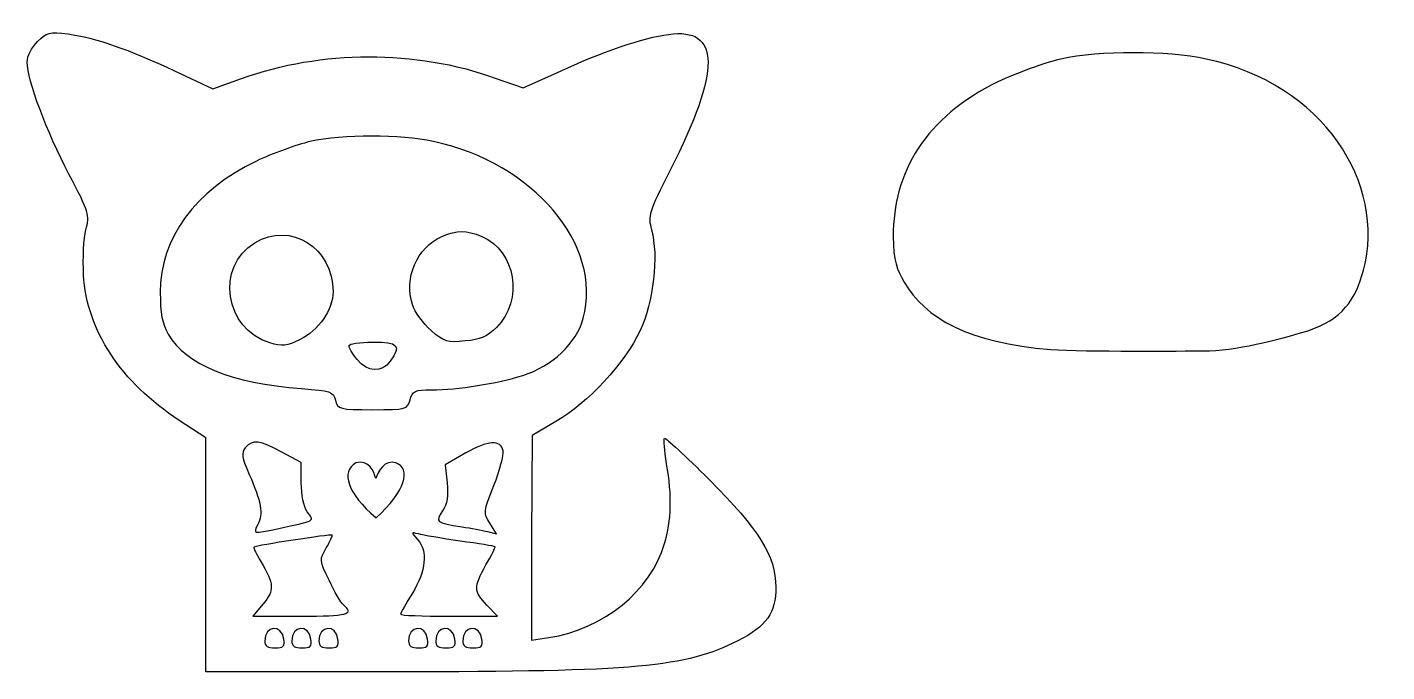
# Model space of a CAD drawing. Header units: centimetres. Extents: x -14.4 to -3.7, y 2 to 7.1.
import ezdxf

# ---------------------------------------------------------------- set-up
doc = ezdxf.new("R2010")
doc.units = ezdxf.units.CM
doc.header["$MEASUREMENT"] = 0
doc.layers.add('Layer 1', color=7, linetype='Continuous')

msp = doc.modelspace()

# ---------------------------------------------------------------- linework, layer by layer
at = {"layer": 'Layer 1'}
for points, knots in [([(-14.2862, 6.97252), (-14.33274, 6.92598), (-14.36687, 6.85771), (-14.36687, 6.81117), (-14.36687, 6.81117), (-14.36687, 6.67155), (-14.21484, 6.26818), (-14.04108, 5.93618), (-14.04108, 5.93618), (-13.88284, 5.63831), (-13.87663, 5.61349), (-13.90766, 5.50179), (-13.90766, 5.50179), (-13.92627, 5.43663), (-13.93248, 5.27838), (-13.92627, 5.14807), (-13.92627, 5.14807), (-13.90145, 4.71368), (-13.63461, 4.3103), (-13.1785, 4.01243), (-13.1785, 4.01243), (-13.1785, 4.01243), (-12.97061, 3.87591), (-12.97061, 3.87591), (-12.97061, 3.87591), (-12.97061, 3.87591), (-12.97061, 2.96368), (-12.97061, 2.96368), (-12.97061, 2.96368), (-12.97061, 2.96368), (-12.97061, 2.04835), (-12.97061, 2.04835), (-12.97061, 2.04835), (-12.97061, 2.04835), (-11.48747, 2.04835), (-11.48747, 2.04835), (-11.48747, 2.04835), (-9.59787, 2.04835), (-9.22552, 2.08248), (-8.81594, 2.29039), (-8.81594, 2.29039), (-8.58943, 2.40519), (-8.51808, 2.50759), (-8.51808, 2.70925), (-8.51808, 2.70925), (-8.52117, 2.95439), (-8.64529, 3.15606), (-9.03936, 3.55013), (-9.03936, 3.55013), (-9.22242, 3.73319), (-9.38067, 3.87903), (-9.38686, 3.87281), (-9.38686, 3.87281), (-9.39617, 3.86659), (-9.38686, 3.77664), (-9.37136, 3.67424), (-9.37136, 3.67424), (-9.32791, 3.4167), (-9.33413, 3.23363), (-9.38686, 3.05057), (-9.38686, 3.05057), (-9.49857, 2.67822), (-9.8616, 2.38347), (-10.2929, 2.31521), (-10.2929, 2.31521), (-10.2929, 2.31521), (-10.4263, 2.29658), (-10.4263, 2.29658), (-10.4263, 2.29658), (-10.4263, 2.29658), (-10.4263, 3.09401), (-10.4263, 3.09401), (-10.4263, 3.09401), (-10.4263, 3.09401), (-10.42321, 3.89453), (-10.42321, 3.89453), (-10.42321, 3.89453), (-10.42321, 3.89453), (-10.23705, 4.00312), (-10.23705, 4.00312), (-10.23705, 4.00312), (-9.98881, 4.14586), (-9.69714, 4.45923), (-9.57924, 4.71368), (-9.57924, 4.71368), (-9.47375, 4.94017), (-9.4334, 5.2939), (-9.48925, 5.50179), (-9.48925, 5.50179), (-9.52029, 5.61038), (-9.51098, 5.63831), (-9.34342, 5.96721), (-9.34342, 5.96721), (-8.94628, 6.74912), (-8.94937, 7.08422), (-9.35585, 7.02837), (-9.35585, 7.02837), (-9.55133, 7.00354), (-9.8802, 6.89185), (-10.22464, 6.7305), (-10.22464, 6.7305), (-10.22464, 6.7305), (-10.49147, 6.60949), (-10.49147, 6.60949), (-10.49147, 6.60949), (-10.49147, 6.60949), (-10.71176, 6.68706), (-10.71176, 6.68706), (-10.71176, 6.68706), (-11.32922, 6.91046), (-12.07079, 6.90736), (-12.69136, 6.68396), (-12.69136, 6.68396), (-12.69136, 6.68396), (-12.91786, 6.60328), (-12.91786, 6.60328), (-12.91786, 6.60328), (-12.91786, 6.60328), (-13.21573, 6.74291), (-13.21573, 6.74291), (-13.21573, 6.74291), (-13.57566, 6.91357), (-13.83319, 7.00044), (-14.04728, 7.03147), (-14.04728, 7.03147), (-14.19312, 7.05009), (-14.21484, 7.04388), (-14.2862, 6.97252)], [0, 0, 0, 0, 0.03030303, 0.03030303, 0.03030303, 0.03030303, 0.06060606, 0.06060606, 0.06060606, 0.06060606, 0.09090909, 0.09090909, 0.09090909, 0.09090909, 0.12121212, 0.12121212, 0.12121212, 0.12121212, 0.15151515, 0.15151515, 0.15151515, 0.15151515, 0.18181818, 0.18181818, 0.18181818, 0.18181818, 0.21212121, 0.21212121, 0.21212121, 0.21212121, 0.24242424, 0.24242424, 0.24242424, 0.24242424, 0.27272727, 0.27272727, 0.27272727, 0.27272727, 0.3030303, 0.3030303, 0.3030303, 0.3030303, 0.33333333, 0.33333333, 0.33333333, 0.33333333, 0.36363636, 0.36363636, 0.36363636, 0.36363636, 0.39393939, 0.39393939, 0.39393939, 0.39393939, 0.42424242, 0.42424242, 0.42424242, 0.42424242, 0.45454545, 0.45454545, 0.45454545, 0.45454545, 0.48484848, 0.48484848, 0.48484848, 0.48484848, 0.51515152, 0.51515152, 0.51515152, 0.51515152, 0.54545455, 0.54545455, 0.54545455, 0.54545455, 0.57575758, 0.57575758, 0.57575758, 0.57575758, 0.60606061, 0.60606061, 0.60606061, 0.60606061, 0.63636364, 0.63636364, 0.63636364, 0.63636364, 0.66666667, 0.66666667, 0.66666667, 0.66666667, 0.6969697, 0.6969697, 0.6969697, 0.6969697, 0.72727273, 0.72727273, 0.72727273, 0.72727273, 0.75757576, 0.75757576, 0.75757576, 0.75757576, 0.78787879, 0.78787879, 0.78787879, 0.78787879, 0.81818182, 0.81818182, 0.81818182, 0.81818182, 0.84848485, 0.84848485, 0.84848485, 0.84848485, 0.87878788, 0.87878788, 0.87878788, 0.87878788, 0.90909091, 0.90909091, 0.90909091, 0.90909091, 0.93939394, 0.93939394, 0.93939394, 0.93939394, 1, 1, 1, 1]), ([(-5.15776, 6.83538), (-4.24196, 6.64194), (-3.74531, 5.86035), (-3.92779, 5.18534), (-3.92779, 5.18534), (-3.98611, 4.95924), (-4.09705, 4.79687), (-4.36335, 4.71289), (-4.36335, 4.71289), (-4.60042, 4.63992), (-4.93152, 4.55515), (-5.17599, 4.55515), (-5.17599, 4.55515), (-5.32924, 4.55515), (-6.10264, 4.54787), (-6.36894, 4.56613), (-6.36894, 4.56613), (-7.01471, 4.61716), (-7.35124, 4.81139), (-7.51546, 5.09239), (-7.51546, 5.09239), (-7.57021, 5.18719), (-7.60166, 5.25925), (-7.60166, 5.449), (-7.60166, 5.449), (-7.60166, 5.94881), (-7.35031, 6.38291), (-6.78492, 6.65661), (-6.78492, 6.65661), (-6.63892, 6.7259), (-6.41641, 6.80616), (-6.29237, 6.83538), (-6.29237, 6.83538), (-5.98588, 6.90097), (-5.46425, 6.90097), (-5.15776, 6.83538)], [0, 0, 0, 0, 0.1, 0.1, 0.1, 0.1, 0.2, 0.2, 0.2, 0.2, 0.3, 0.3, 0.3, 0.3, 0.4, 0.4, 0.4, 0.4, 0.5, 0.5, 0.5, 0.5, 0.6, 0.6, 0.6, 0.6, 0.7, 0.7, 0.7, 0.7, 0.8, 0.8, 0.8, 0.8, 1, 1, 1, 1]), ([(-11.1927, 6.19061), (-10.41389, 6.02616), (-9.86779, 5.38388), (-10.02295, 4.80986), (-10.02295, 4.80986), (-10.07258, 4.61748), (-10.26806, 4.43442), (-10.49457, 4.36306), (-10.49457, 4.36306), (-10.69626, 4.30099), (-11.00032, 4.25135), (-11.20823, 4.25135), (-11.20823, 4.25135), (-11.33853, 4.25135), (-11.35716, 4.24204), (-11.37576, 4.17378), (-11.37576, 4.17378), (-11.39439, 4.09932), (-11.4037, 4.09623), (-11.66744, 4.09623), (-11.66744, 4.09623), (-11.92808, 4.09623), (-11.94049, 4.09932), (-11.95909, 4.17068), (-11.95909, 4.17068), (-11.97462, 4.23585), (-11.99634, 4.24516), (-12.22282, 4.26066), (-12.22282, 4.26066), (-12.77203, 4.30411), (-13.12575, 4.44683), (-13.26538, 4.68574), (-13.26538, 4.68574), (-13.31192, 4.76642), (-13.32743, 4.85021), (-13.32743, 5.01154), (-13.32743, 5.01154), (-13.32743, 5.43663), (-13.05749, 5.80586), (-12.57655, 6.03857), (-12.57655, 6.03857), (-12.45243, 6.09753), (-12.26317, 6.16579), (-12.15768, 6.19061), (-12.15768, 6.19061), (-11.89704, 6.24646), (-11.45334, 6.24646), (-11.1927, 6.19061)], [0, 0, 0, 0, 0.07692308, 0.07692308, 0.07692308, 0.07692308, 0.15384615, 0.15384615, 0.15384615, 0.15384615, 0.23076923, 0.23076923, 0.23076923, 0.23076923, 0.30769231, 0.30769231, 0.30769231, 0.30769231, 0.38461538, 0.38461538, 0.38461538, 0.38461538, 0.46153846, 0.46153846, 0.46153846, 0.46153846, 0.53846154, 0.53846154, 0.53846154, 0.53846154, 0.61538462, 0.61538462, 0.61538462, 0.61538462, 0.69230769, 0.69230769, 0.69230769, 0.69230769, 0.76923077, 0.76923077, 0.76923077, 0.76923077, 0.84615385, 0.84615385, 0.84615385, 0.84615385, 1, 1, 1, 1]), ([(-12.58895, 5.39939), (-12.89925, 5.21323), (-12.82478, 4.72609), (-12.47106, 4.61748), (-12.47106, 4.61748), (-12.37488, 4.58957), (-12.33763, 4.59266), (-12.23835, 4.6423), (-12.23835, 4.6423), (-12.08942, 4.71368), (-11.97771, 4.87812), (-11.97771, 5.01775), (-11.97771, 5.01775), (-11.97771, 5.36216), (-12.30971, 5.57005), (-12.58895, 5.39939)], [0, 0, 0, 0, 0.2, 0.2, 0.2, 0.2, 0.4, 0.4, 0.4, 0.4, 0.6, 0.6, 0.6, 0.6, 1, 1, 1, 1]), ([(-11.12755, 5.44904), (-11.32303, 5.36216), (-11.42542, 5.12324), (-11.35716, 4.91845), (-11.35716, 4.91845), (-11.33853, 4.8595), (-11.27337, 4.76951), (-11.21132, 4.71368), (-11.21132, 4.71368), (-11.10893, 4.6268), (-11.08411, 4.61748), (-10.94449, 4.63301), (-10.94449, 4.63301), (-10.82966, 4.6423), (-10.77071, 4.66714), (-10.69935, 4.7385), (-10.69935, 4.7385), (-10.48837, 4.95258), (-10.55042, 5.33734), (-10.81416, 5.44904), (-10.81416, 5.44904), (-10.94449, 5.50179), (-11.00344, 5.50179), (-11.12755, 5.44904)], [0, 0, 0, 0, 0.14285714, 0.14285714, 0.14285714, 0.14285714, 0.28571429, 0.28571429, 0.28571429, 0.28571429, 0.42857143, 0.42857143, 0.42857143, 0.42857143, 0.57142857, 0.57142857, 0.57142857, 0.57142857, 0.71428571, 0.71428571, 0.71428571, 0.71428571, 1, 1, 1, 1]), ([(-11.8536, 4.59576), (-11.8536, 4.58335), (-11.82568, 4.53371), (-11.78843, 4.48717), (-11.78843, 4.48717), (-11.71088, 4.38788), (-11.59608, 4.38169), (-11.53091, 4.47477), (-11.53091, 4.47477), (-11.44402, 4.59888), (-11.46575, 4.6237), (-11.66744, 4.6237), (-11.66744, 4.6237), (-11.76983, 4.6237), (-11.8536, 4.61129), (-11.8536, 4.59576)], [0, 0, 0, 0, 0.2, 0.2, 0.2, 0.2, 0.4, 0.4, 0.4, 0.4, 0.6, 0.6, 0.6, 0.6, 1, 1, 1, 1]), ([(-12.37798, 3.7642), (-12.37798, 3.7642), (-12.22595, 3.68353), (-12.22595, 3.68353), (-12.22595, 3.68353), (-12.22595, 3.68353), (-12.22595, 3.52531), (-12.22595, 3.52531), (-12.22595, 3.52531), (-12.22595, 3.4322), (-12.20732, 3.33603), (-12.17941, 3.2988), (-12.17941, 3.2988), (-12.12355, 3.22122), (-12.10183, 3.23363), (-12.41211, 3.16537), (-12.41211, 3.16537), (-12.60138, 3.12505), (-12.60448, 3.12505), (-12.56414, 3.1995), (-12.56414, 3.1995), (-12.52069, 3.28017), (-12.53932, 3.38257), (-12.6324, 3.59045), (-12.6324, 3.59045), (-12.69136, 3.72388), (-12.69446, 3.75801), (-12.66343, 3.79833), (-12.66343, 3.79833), (-12.60448, 3.86659), (-12.55173, 3.8604), (-12.37798, 3.7642)], [0, 0, 0, 0, 0.11111111, 0.11111111, 0.11111111, 0.11111111, 0.22222222, 0.22222222, 0.22222222, 0.22222222, 0.33333333, 0.33333333, 0.33333333, 0.33333333, 0.44444444, 0.44444444, 0.44444444, 0.44444444, 0.55555556, 0.55555556, 0.55555556, 0.55555556, 0.66666667, 0.66666667, 0.66666667, 0.66666667, 0.77777778, 0.77777778, 0.77777778, 0.77777778, 1, 1, 1, 1]), ([(-10.64972, 3.77351), (-10.6435, 3.7425), (-10.67454, 3.61839), (-10.72108, 3.50359), (-10.72108, 3.50359), (-10.80484, 3.2988), (-10.80484, 3.28949), (-10.75211, 3.20881), (-10.75211, 3.20881), (-10.75211, 3.20881), (-10.69935, 3.12505), (-10.69935, 3.12505), (-10.69935, 3.12505), (-10.69935, 3.12505), (-10.77071, 3.14365), (-10.77071, 3.14365), (-10.77071, 3.14365), (-10.81106, 3.15296), (-10.90104, 3.17159), (-10.96931, 3.18087), (-10.96931, 3.18087), (-11.17719, 3.215), (-11.18029, 3.21813), (-11.12134, 3.30499), (-11.12134, 3.30499), (-11.08411, 3.36084), (-11.0748, 3.42291), (-11.08721, 3.52531), (-11.08721, 3.52531), (-11.08721, 3.52531), (-11.10271, 3.66493), (-11.10271, 3.66493), (-11.10271, 3.66493), (-11.10271, 3.66493), (-10.94137, 3.75801), (-10.94137, 3.75801), (-10.94137, 3.75801), (-10.76762, 3.85731), (-10.66522, 3.8635), (-10.64972, 3.77351)], [0, 0, 0, 0, 0.09090909, 0.09090909, 0.09090909, 0.09090909, 0.18181818, 0.18181818, 0.18181818, 0.18181818, 0.27272727, 0.27272727, 0.27272727, 0.27272727, 0.36363636, 0.36363636, 0.36363636, 0.36363636, 0.45454545, 0.45454545, 0.45454545, 0.45454545, 0.54545455, 0.54545455, 0.54545455, 0.54545455, 0.63636364, 0.63636364, 0.63636364, 0.63636364, 0.72727273, 0.72727273, 0.72727273, 0.72727273, 0.81818182, 0.81818182, 0.81818182, 0.81818182, 1, 1, 1, 1]), ([(-12.03047, 3.01644), (-12.0832, 2.92645), (-12.0832, 2.91714), (-12.00875, 2.76511), (-12.00875, 2.76511), (-11.9684, 2.67512), (-11.91567, 2.58826), (-11.89395, 2.56963), (-11.89395, 2.56963), (-11.80706, 2.49828), (-11.86601, 2.48274), (-12.22904, 2.48274), (-12.22904, 2.48274), (-12.22904, 2.48274), (-12.60448, 2.48274), (-12.60448, 2.48274), (-12.60448, 2.48274), (-12.60448, 2.48274), (-12.52381, 2.57895), (-12.52381, 2.57895), (-12.52381, 2.57895), (-12.43383, 2.68444), (-12.43692, 2.73407), (-12.54241, 2.91095), (-12.54241, 2.91095), (-12.57655, 2.9668), (-12.60138, 3.01644), (-12.59517, 3.02265), (-12.59517, 3.02265), (-12.57967, 3.03506), (-11.99634, 3.12505), (-11.98391, 3.11573), (-11.98391, 3.11573), (-11.98081, 3.11261), (-11.99944, 3.06919), (-12.03047, 3.01644)], [0, 0, 0, 0, 0.1, 0.1, 0.1, 0.1, 0.2, 0.2, 0.2, 0.2, 0.3, 0.3, 0.3, 0.3, 0.4, 0.4, 0.4, 0.4, 0.5, 0.5, 0.5, 0.5, 0.6, 0.6, 0.6, 0.6, 0.7, 0.7, 0.7, 0.7, 0.8, 0.8, 0.8, 0.8, 1, 1, 1, 1]), ([(-10.98481, 3.06919), (-10.83897, 3.05057), (-10.71798, 3.02884), (-10.71176, 3.02575), (-10.71176, 3.02575), (-10.70867, 3.02265), (-10.7397, 2.95749), (-10.78312, 2.88301), (-10.78312, 2.88301), (-10.87932, 2.70925), (-10.87932, 2.67822), (-10.77693, 2.56963), (-10.77693, 2.56963), (-10.77693, 2.56963), (-10.69316, 2.48274), (-10.69316, 2.48274), (-10.69316, 2.48274), (-10.69316, 2.48274), (-11.0717, 2.48274), (-11.0717, 2.48274), (-11.0717, 2.48274), (-11.27958, 2.48274), (-11.45024, 2.48896), (-11.45024, 2.49828), (-11.45024, 2.49828), (-11.45024, 2.50759), (-11.4068, 2.58204), (-11.35716, 2.66271), (-11.35716, 2.66271), (-11.25164, 2.83647), (-11.23614, 2.99162), (-11.31681, 3.0816), (-11.31681, 3.0816), (-11.36957, 3.14055), (-11.36957, 3.14055), (-11.31062, 3.12505), (-11.31062, 3.12505), (-11.27649, 3.11573), (-11.13065, 3.09092), (-10.98481, 3.06919)], [0, 0, 0, 0, 0.09090909, 0.09090909, 0.09090909, 0.09090909, 0.18181818, 0.18181818, 0.18181818, 0.18181818, 0.27272727, 0.27272727, 0.27272727, 0.27272727, 0.36363636, 0.36363636, 0.36363636, 0.36363636, 0.45454545, 0.45454545, 0.45454545, 0.45454545, 0.54545455, 0.54545455, 0.54545455, 0.54545455, 0.63636364, 0.63636364, 0.63636364, 0.63636364, 0.72727273, 0.72727273, 0.72727273, 0.72727273, 0.81818182, 0.81818182, 0.81818182, 0.81818182, 1, 1, 1, 1]), ([(-12.36226, 2.3028), (-12.35295, 2.24695), (-12.36535, 2.23454), (-12.43052, 2.23454), (-12.43052, 2.23454), (-12.48947, 2.23454), (-12.51119, 2.25007), (-12.51119, 2.29039), (-12.51119, 2.29039), (-12.51119, 2.41141), (-12.37779, 2.42382), (-12.36226, 2.3028)], [0, 0, 0, 0, 0.25, 0.25, 0.25, 0.25, 0.5, 0.5, 0.5, 0.5, 1, 1, 1, 1]), ([(-12.1507, 2.3028), (-12.14139, 2.24695), (-12.15379, 2.23454), (-12.21896, 2.23454), (-12.21896, 2.23454), (-12.27791, 2.23454), (-12.29963, 2.25007), (-12.29963, 2.29039), (-12.29963, 2.29039), (-12.29963, 2.41141), (-12.16623, 2.42382), (-12.1507, 2.3028)], [0, 0, 0, 0, 0.25, 0.25, 0.25, 0.25, 0.5, 0.5, 0.5, 0.5, 1, 1, 1, 1]), ([(-11.93914, 2.3028), (-11.92982, 2.24695), (-11.94223, 2.23454), (-12.0074, 2.23454), (-12.0074, 2.23454), (-12.06635, 2.23454), (-12.08807, 2.25007), (-12.08807, 2.29039), (-12.08807, 2.29039), (-12.08807, 2.41141), (-11.95467, 2.42382), (-11.93914, 2.3028)], [0, 0, 0, 0, 0.25, 0.25, 0.25, 0.25, 0.5, 0.5, 0.5, 0.5, 1, 1, 1, 1]), ([(-11.23836, 2.3028), (-11.22905, 2.24695), (-11.24146, 2.23454), (-11.30662, 2.23454), (-11.30662, 2.23454), (-11.36557, 2.23454), (-11.3873, 2.25007), (-11.3873, 2.29039), (-11.3873, 2.29039), (-11.3873, 2.41141), (-11.25387, 2.42382), (-11.23836, 2.3028)], [0, 0, 0, 0, 0.25, 0.25, 0.25, 0.25, 0.5, 0.5, 0.5, 0.5, 1, 1, 1, 1]), ([(-11.0268, 2.3028), (-11.01749, 2.24695), (-11.0299, 2.23454), (-11.09506, 2.23454), (-11.09506, 2.23454), (-11.15401, 2.23454), (-11.17574, 2.25007), (-11.17574, 2.29039), (-11.17574, 2.29039), (-11.17574, 2.41141), (-11.04231, 2.42382), (-11.0268, 2.3028)], [0, 0, 0, 0, 0.25, 0.25, 0.25, 0.25, 0.5, 0.5, 0.5, 0.5, 1, 1, 1, 1]), ([(-10.81524, 2.3028), (-10.80593, 2.24695), (-10.81834, 2.23454), (-10.8835, 2.23454), (-10.8835, 2.23454), (-10.94245, 2.23454), (-10.96417, 2.25007), (-10.96417, 2.29039), (-10.96417, 2.29039), (-10.96417, 2.41141), (-10.83075, 2.42382), (-10.81524, 2.3028)], [0, 0, 0, 0, 0.25, 0.25, 0.25, 0.25, 0.5, 0.5, 0.5, 0.5, 1, 1, 1, 1])]:
    msp.add_open_spline(points, degree=3, knots=knots, dxfattribs=at)
at = {"layer": 'Layer 1', "color": 92}
msp.add_open_spline([(-11.64175, 3.25001), (-11.86564, 3.44699), (-11.9207, 3.60971), (-11.79835, 3.68065), (-11.79835, 3.68065), (-11.69802, 3.71001), (-11.65765, 3.61214), (-11.64296, 3.5583), (-11.64296, 3.5583), (-11.63074, 3.60971), (-11.57078, 3.71247), (-11.48638, 3.68065), (-11.48638, 3.68065), (-11.36568, 3.6354), (-11.41137, 3.45922), (-11.64175, 3.25001)], degree=3, knots=[0, 0, 0, 0, 0.2, 0.2, 0.2, 0.2, 0.4, 0.4, 0.4, 0.4, 0.6, 0.6, 0.6, 0.6, 1, 1, 1, 1], dxfattribs=at)

doc.saveas('drawing.dxf')
